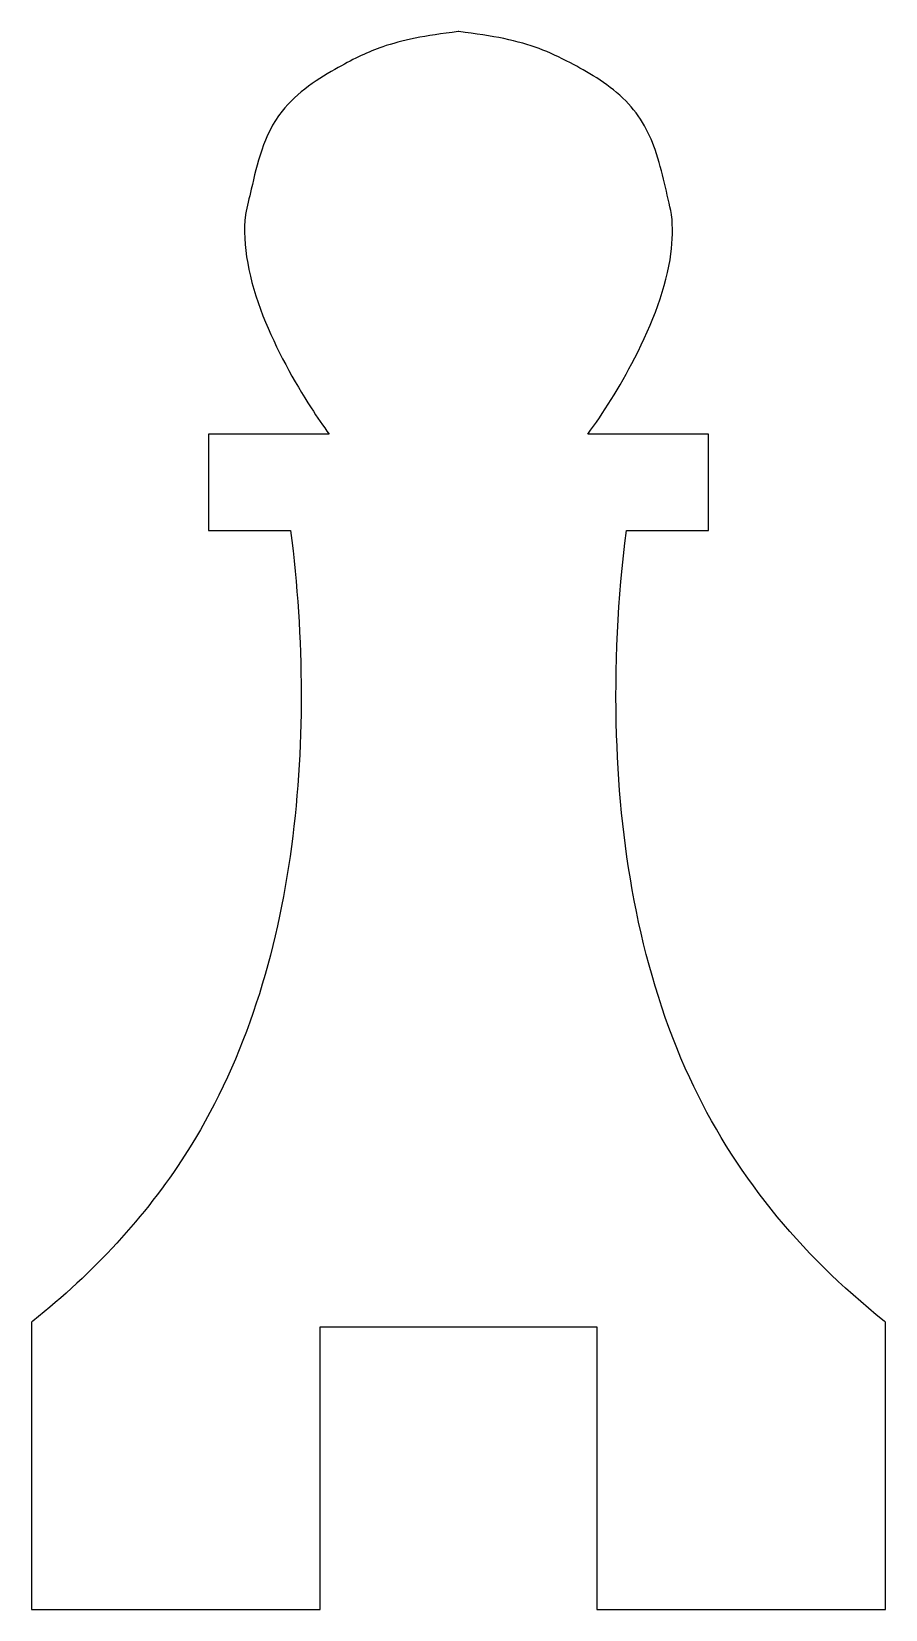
# Model space of a CAD drawing. Header units: millimetres. Extents: x -15.1 to 15.1, y -27.9 to 27.9.
import ezdxf

# ---------------------------------------------------------------- set-up
doc = ezdxf.new("R2010")
doc.units = ezdxf.units.MM
doc.layers.add('PERIMETER', color=5, linetype='CONTINUOUS')

msp = doc.modelspace()

# ---------------------------------------------------------------- linework, layer by layer
at = {"layer": 'PERIMETER'}
for p, q in [((-4.575, 13.668), (-8.85, 13.668)), ((-8.85, 13.668), (-8.85, 10.262)), ((8.85, 13.668), (4.575, 13.668)), ((8.85, 10.262), (8.85, 13.668)), ((-8.85, 10.262), (-5.94, 10.262)), ((5.94, 10.262), (8.85, 10.262)), ((-15.11, -17.74), (-15.11, -27.903)), ((15.11, -27.903), (15.11, -17.74)), ((-4.89, -27.903), (-4.89, -17.903)), ((-4.89, -17.903), (4.89, -17.903)), ((4.89, -17.903), (4.89, -27.903)), ((-15.11, -27.903), (-4.89, -27.903)), ((4.89, -27.903), (15.11, -27.903))]:
    msp.add_line(p, q, dxfattribs=at)
for points, knots in [([(0, 27.903), (-0.004, 27.903), (-0.009, 27.902), (-0.013, 27.902), (-1.17, 27.763), (-2.015, 27.594), (-2.681, 27.363), (-3.209, 27.18), (-3.67, 26.956), (-4.253, 26.635), (-4.926, 26.265), (-5.725, 25.748), (-6.246, 25.086), (-6.919, 24.23), (-7.127, 23.203), (-7.334, 22.327), (-7.407, 22.018), (-7.475, 21.722), (-7.541, 21.439), (-7.542, 21.437), (-7.542, 21.435), (-7.543, 21.432)], [-1.000881, -1.000881, -1.000881, -1.000881, -1, -1, -1, -0.767682, -0.767682, -0.767682, -0.583479, -0.583479, -0.583479, -0.371092, -0.371092, -0.371092, -0.096694, -0.096694, -0.096694, 0, 0, 0, 0.000771, 0.000771, 0.000771, 0.000771]), ([(7.543, 21.432), (7.542, 21.435), (7.542, 21.437), (7.541, 21.439), (7.38, 22.132), (7.233, 22.916), (6.955, 23.733), (6.735, 24.379), (6.373, 25.029), (5.816, 25.553), (5.247, 26.089), (4.536, 26.492), (3.961, 26.792), (3.17, 27.205), (2.583, 27.45), (1.599, 27.653), (1.146, 27.747), (0.618, 27.829), (0.013, 27.902), (0.009, 27.902), (0.004, 27.903), (0, 27.903)], [-0.000771, -0.000771, -0.000771, -0.000771, 0, 0, 0, 0.236577, 0.236577, 0.236577, 0.423651, 0.423651, 0.423651, 0.615047, 0.615047, 0.615047, 0.878442, 0.878442, 0.878442, 1, 1, 1, 1.000881, 1.000881, 1.000881, 1.000881]), ([(-7.543, 21.432), (-7.543, 21.43), (-7.543, 21.428), (-7.543, 21.425), (-7.653, 20.351), (-7.422, 19.121), (-6.919, 17.85), (-6.453, 16.669), (-5.808, 15.512), (-5.219, 14.6), (-5, 14.26), (-4.785, 13.95), (-4.575, 13.668)], [-1.0009339, -1.0009339, -1.0009339, -1.0009339, -1, -1, -1, -0.5740797, -0.5740797, -0.5740797, -0.1785829, -0.1785829, -0.1785829, -0.0315155, -0.0315155, -0.0315155, -0.0315155]), ([(4.575, 13.668), (5.113, 14.388), (5.693, 15.303), (6.24, 16.367), (6.855, 17.561), (7.367, 18.883), (7.518, 20.045), (7.58, 20.526), (7.588, 20.987), (7.543, 21.425), (7.543, 21.428), (7.543, 21.43), (7.543, 21.432)], [0.0315155, 0.0315155, 0.0315155, 0.0315155, 0.4057472, 0.4057472, 0.4057472, 0.8260853, 0.8260853, 0.8260853, 1, 1, 1, 1.0009339, 1.0009339, 1.0009339, 1.0009339]), ([(-5.94, 10.262), (-5.465, 6.434), (-5.416, 2.548), (-5.961, -1.273), (-6.5, -5.05), (-7.666, -8.703), (-9.68, -11.833), (-11.091, -14.025), (-12.898, -15.98), (-15.068, -17.706), (-15.082, -17.717), (-15.096, -17.729), (-15.11, -17.74)], [-0.9968819, -0.9968819, -0.9968819, -0.9968819, -0.6250378, -0.6250378, -0.6250378, -0.2575428, -0.2575428, -0.2575428, 0, 0, 0, 0.0016364, 0.0016364, 0.0016364, 0.0016364]), ([(15.11, -17.74), (15.096, -17.729), (15.082, -17.717), (15.068, -17.706), (12.033, -15.293), (9.715, -12.42), (8.182, -9.103), (6.467, -5.388), (5.728, -1.161), (5.595, 3.022), (5.518, 5.442), (5.642, 7.859), (5.94, 10.262)], [-0.0016364, -0.0016364, -0.0016364, -0.0016364, 0, 0, 0, 0.3601346, 0.3601346, 0.3601346, 0.763467, 0.763467, 0.763467, 0.9968819, 0.9968819, 0.9968819, 0.9968819])]:
    msp.add_open_spline(points, degree=3, knots=knots, dxfattribs=at)

doc.saveas('drawing.dxf')
